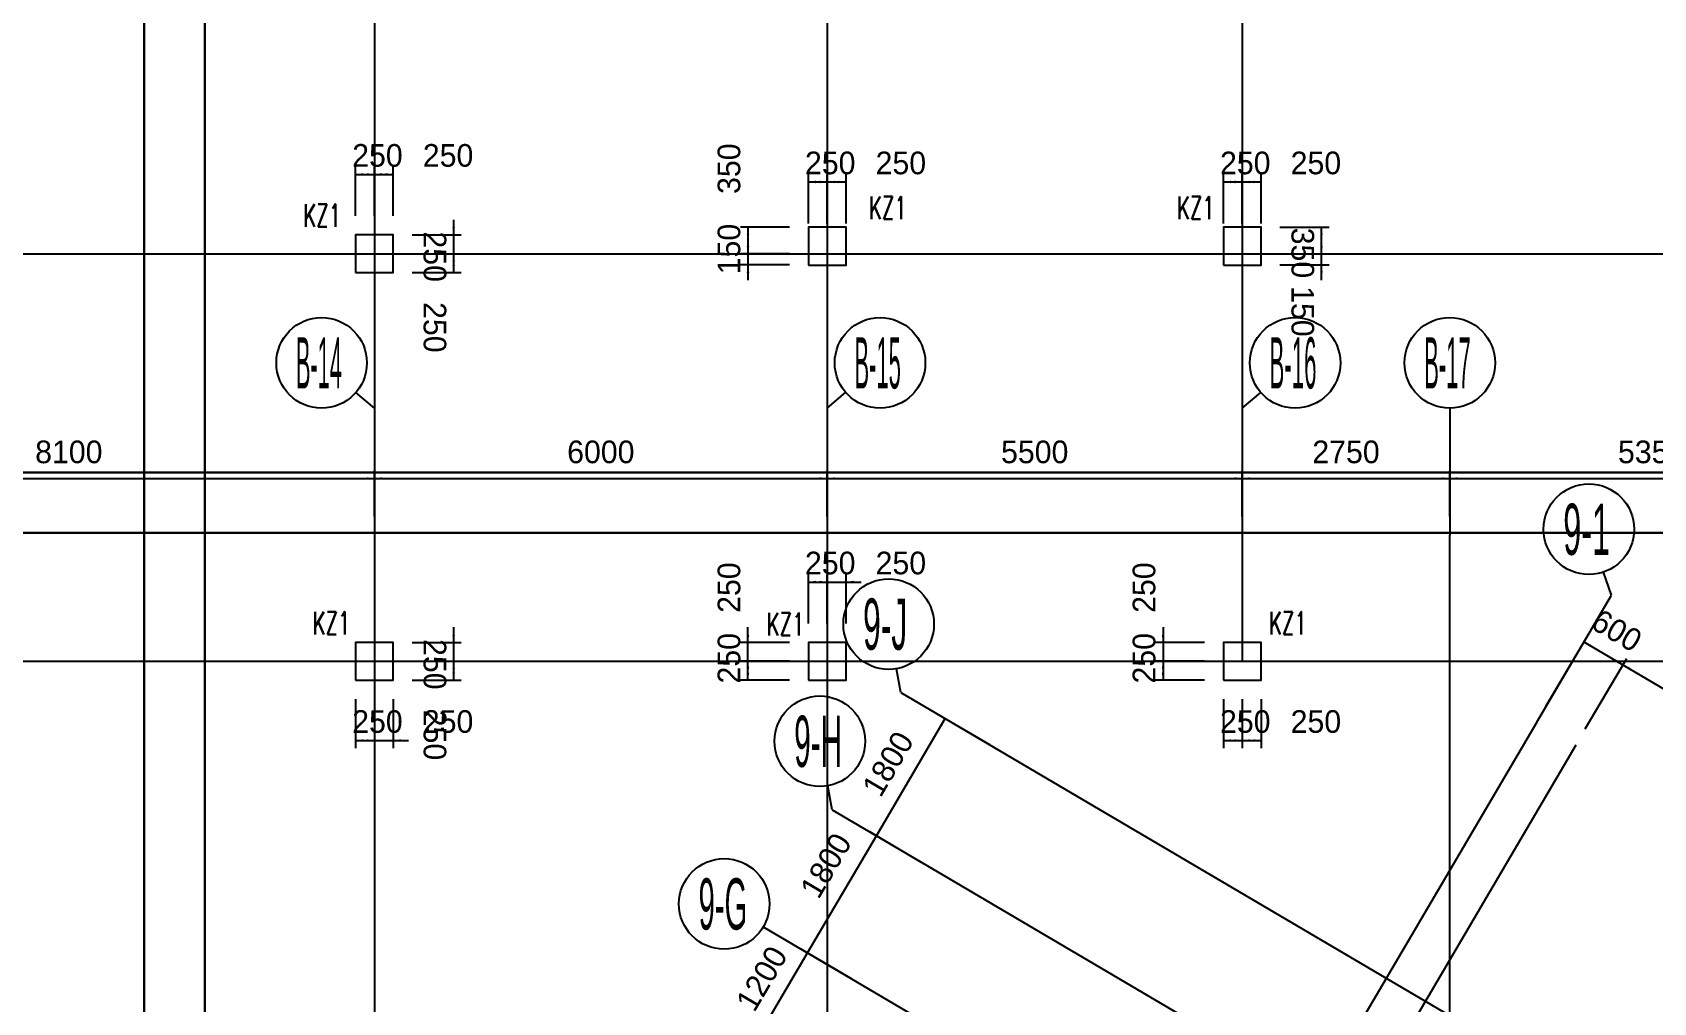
# Model space of a CAD drawing. Extents: x 19107 to 699106, y -67310 to 245688.
# Drawn here: x 574726 to 596209, y 140167 to 153019 of the extents above; entities that cross this region are included whole.
import ezdxf

# ---------------------------------------------------------------- set-up
doc = ezdxf.new("R2010")
doc.units = 0
doc.header["$LTSCALE"] = 100
doc.header["$MEASUREMENT"] = 0
for name, color, linetype in [('AXIS', 3, 'Continuous'), ('DIM', 3, 'Continuous'), ('DOTE', 253, 'Continuous'), ('h后浇带', 51, 'Continuous'), ('L-AXIS', 3, 'Continuous')]:
    doc.layers.add(name, color=color, linetype=linetype)
doc.layers.add('Select Column Frame Position', color=7, linetype='Continuous', lineweight=0)
doc.styles.get("Standard").update_dxf_attribs({"font": 'standard'})
doc.styles.add('汉字', font='汉字')
doc.dimstyles.get("Standard").update_dxf_attribs({"dimtxt": 300, "dimasz": 100, "dimexe": 100, "dimexo": 250, "dimgap": 100, "dimtad": 0, "dimtoh": 1, "dimdec": 0, "dimdsep": 46, "dimcen": 0.09, "dimclrt": 7, "dimadec": 0, "dimazin": 0, "dimtfac": 1, "dimtdec": 4, "dimtofl": 0, "dimtmove": 0, "dimatfit": 3, "dimfxl": 1, "dimtolj": 1, "dimtzin": 0, "dimarcsym": 0})

# ---------------------------------------------------------------- blocks, each defined once
blk = doc.blocks.new('*D2651')
at = {"layer": 'L-AXIS', "color": 0, "linetype": 'ByBlock', "lineweight": -2}
for p, q in [((584997, 140824), (585909, 142376)), ((586500, 142028), (585823, 142427)), ((585588, 140477), (584911, 140875))]:
    blk.add_line(p, q, dxfattribs=at)
for points in [[(585909, 142376), (585873, 142281), (585844, 142298)], [(584997, 140824), (585033, 140919), (585062, 140902)]]:
    blk.add_solid(points, dxfattribs=at)
at = {"layer": 'L-AXIS', "color": 7, "linetype": 'Continuous', "lineweight": -2, "insert": (585242, 141982), "char_height": 300, "width": 690, "attachment_point": 5, "rotation": 59.5454, "style": '汉字'}
blk.add_mtext('1800', dxfattribs=at)
blk = doc.blocks.new('*D4272')
at = {"layer": 'L-AXIS', "color": 0, "linetype": 'ByBlock', "lineweight": -2}
for p, q in [((584389, 139790), (584997, 140824)), ((585588, 140477), (584911, 140875)), ((584980, 139442), (584303, 139841))]:
    blk.add_line(p, q, dxfattribs=at)
for points in [[(584997, 140824), (584961, 140730), (584932, 140747)], [(584389, 139790), (584425, 139885), (584454, 139868)]]:
    blk.add_solid(points, dxfattribs=at)
at = {"layer": 'L-AXIS', "color": 7, "linetype": 'Continuous', "lineweight": -2, "insert": (584391, 140485), "char_height": 300, "width": 690, "attachment_point": 5, "rotation": 59.5454, "style": '汉字'}
blk.add_mtext('1200', dxfattribs=at)
blk = doc.blocks.new('_AXISO')
blk.add_circle((0, 0), 0.5)
blk = doc.blocks.new('*D1944')
at = {"layer": 'L-AXIS', "color": 0, "linetype": 'ByBlock', "lineweight": -2}
for p, q in [((585258, 146608), (585258, 147210)), ((590758, 146608), (590758, 147210)), ((585258, 147110), (590758, 147110))]:
    blk.add_line(p, q, dxfattribs=at)
for points in [[(585258, 147110), (585358, 147126), (585358, 147093)], [(590758, 147110), (590658, 147093), (590658, 147126)]]:
    blk.add_solid(points, dxfattribs=at)
at = {"layer": 'L-AXIS', "color": 7, "linetype": 'Continuous', "lineweight": -2, "insert": (588008, 147460), "char_height": 300, "width": 780, "attachment_point": 5, "style": '汉字'}
blk.add_mtext('5500', dxfattribs=at)
blk = doc.blocks.new('*D4846')
at = {"layer": 'L-AXIS', "color": 0, "linetype": 'ByBlock', "lineweight": -2}
for p, q in [((571158, 146608), (571158, 147210)), ((579258, 146608), (579258, 147210)), ((571158, 147110), (579258, 147110))]:
    blk.add_line(p, q, dxfattribs=at)
for points in [[(571158, 147110), (571258, 147126), (571258, 147093)], [(579258, 147110), (579158, 147093), (579158, 147126)]]:
    blk.add_solid(points, dxfattribs=at)
at = {"layer": 'L-AXIS', "color": 7, "linetype": 'Continuous', "lineweight": -2, "insert": (575208, 147460), "char_height": 300, "width": 775, "attachment_point": 5, "style": '汉字'}
blk.add_mtext('8100', dxfattribs=at)
blk = doc.blocks.new('*D5176')
at = {"layer": 'L-AXIS', "color": 0, "linetype": 'ByBlock', "lineweight": -2}
for p, q in [((579258, 146608), (579258, 147210)), ((585258, 146608), (585258, 147210)), ((579258, 147110), (585258, 147110))]:
    blk.add_line(p, q, dxfattribs=at)
for points in [[(579258, 147110), (579358, 147126), (579358, 147093)], [(585258, 147110), (585158, 147093), (585158, 147126)]]:
    blk.add_solid(points, dxfattribs=at)
at = {"layer": 'L-AXIS', "color": 7, "linetype": 'Continuous', "lineweight": -2, "insert": (582258, 147460), "char_height": 300, "width": 770, "attachment_point": 5, "style": '汉字'}
blk.add_mtext('6000', dxfattribs=at)
blk = doc.blocks.new('*D2902')
at = {"layer": 'L-AXIS', "color": 0, "linetype": 'ByBlock', "lineweight": -2}
for p, q in [((593508, 146608), (593508, 147210)), ((598858, 146608), (598858, 147210)), ((593508, 147110), (598858, 147110))]:
    blk.add_line(p, q, dxfattribs=at)
for points in [[(593508, 147110), (593608, 147126), (593608, 147093)], [(598858, 147110), (598758, 147093), (598758, 147126)]]:
    blk.add_solid(points, dxfattribs=at)
at = {"layer": 'L-AXIS', "color": 7, "linetype": 'Continuous', "lineweight": -2, "insert": (596183, 147460), "char_height": 300, "width": 780, "attachment_point": 5, "style": '汉字'}
blk.add_mtext('5350', dxfattribs=at)
blk = doc.blocks.new('*D606')
at = {"layer": 'L-AXIS', "color": 0, "linetype": 'ByBlock', "lineweight": -2}
for p, q in [((590758, 146608), (590758, 147210)), ((593508, 146608), (593508, 147210)), ((590758, 147110), (593508, 147110))]:
    blk.add_line(p, q, dxfattribs=at)
for points in [[(590758, 147110), (590858, 147126), (590858, 147093)], [(593508, 147110), (593408, 147093), (593408, 147126)]]:
    blk.add_solid(points, dxfattribs=at)
at = {"layer": 'L-AXIS', "color": 7, "linetype": 'Continuous', "lineweight": -2, "insert": (592133, 147460), "char_height": 300, "width": 780, "attachment_point": 5, "style": '汉字'}
blk.add_mtext('2750', dxfattribs=at)
blk = doc.blocks.new('*D940')
at = {"layer": 'L-AXIS', "color": 0, "linetype": 'ByBlock', "lineweight": -2}
for p, q in [((587413, 143580), (586735, 143978)), ((585909, 142376), (586822, 143928)), ((586500, 142028), (585823, 142427))]:
    blk.add_line(p, q, dxfattribs=at)
for points in [[(586822, 143928), (586785, 143833), (586757, 143850)], [(585909, 142376), (585946, 142471), (585974, 142454)]]:
    blk.add_solid(points, dxfattribs=at)
at = {"layer": 'L-AXIS', "color": 7, "linetype": 'Continuous', "lineweight": -2, "insert": (586064, 143329), "char_height": 300, "width": 690, "attachment_point": 5, "rotation": 59.5454, "style": '汉字'}
blk.add_mtext('1800', dxfattribs=at)
blk = doc.blocks.new('*D1601')
at = {"layer": 'L-AXIS', "color": 0, "linetype": 'ByBlock', "lineweight": -2}
for p, q in [((595304, 143792), (595853, 144726)), ((595803, 144640), (598389, 143119)), ((597890, 142271), (598439, 143206))]:
    blk.add_line(p, q, dxfattribs=at)
for points in [[(595803, 144640), (595897, 144604), (595880, 144575)], [(598389, 143119), (598294, 143156), (598311, 143184)]]:
    blk.add_solid(points, dxfattribs=at)
at = {"layer": 'L-AXIS', "color": 7, "linetype": 'Continuous', "lineweight": -2, "insert": (597273, 144181), "char_height": 300, "width": 780, "attachment_point": 5, "rotation": 329.5454, "style": '汉字'}
blk.add_mtext('3000', dxfattribs=at)
blk = doc.blocks.new('*D4587')
at = {"layer": 'L-AXIS', "color": 0, "linetype": 'ByBlock', "lineweight": -2}
for p, q in [((594787, 144096), (595336, 145030)), ((595285, 144944), (595803, 144640)), ((595304, 143792), (595853, 144726))]:
    blk.add_line(p, q, dxfattribs=at)
for points in [[(595285, 144944), (595380, 144908), (595363, 144879)], [(595803, 144640), (595708, 144676), (595725, 144705)]]:
    blk.add_solid(points, dxfattribs=at)
at = {"layer": 'L-AXIS', "color": 7, "linetype": 'Continuous', "lineweight": -2, "insert": (595721, 145094), "char_height": 300, "width": 556.67, "attachment_point": 5, "rotation": 329.5454, "style": '汉字'}
blk.add_mtext('600', dxfattribs=at)
blk = doc.blocks.new('*D3972')
at = {"layer": 'DIM', "color": 0, "linetype": 'ByBlock', "lineweight": -2}
for p, q in [((579008, 150588), (579008, 151238)), ((579008, 151138), (579258, 151138)), ((579258, 150588), (579258, 151238))]:
    blk.add_line(p, q, dxfattribs=at)
for points in [[(579008, 151138), (579108, 151155), (579108, 151121)], [(579258, 151138), (579158, 151121), (579158, 151155)]]:
    blk.add_solid(points, dxfattribs=at)
at = {"layer": 'DIM', "color": 7, "linetype": 'Continuous', "lineweight": -2, "insert": (579298, 151388), "char_height": 300, "width": 566.67, "attachment_point": 5, "style": '汉字'}
blk.add_mtext('250', dxfattribs=at)
blk = doc.blocks.new('*D4305')
at = {"layer": 'DIM', "color": 0, "linetype": 'ByBlock', "lineweight": -2}
for p, q in [((579258, 150588), (579258, 151238)), ((579258, 151138), (579508, 151138)), ((579508, 150588), (579508, 151238))]:
    blk.add_line(p, q, dxfattribs=at)
for points in [[(579258, 151138), (579358, 151155), (579358, 151121)], [(579508, 151138), (579408, 151121), (579408, 151155)]]:
    blk.add_solid(points, dxfattribs=at)
at = {"layer": 'DIM', "color": 7, "linetype": 'Continuous', "lineweight": -2, "insert": (580234, 151388), "char_height": 300, "width": 566.67, "attachment_point": 5, "style": '汉字'}
blk.add_mtext('250', dxfattribs=at)
blk = doc.blocks.new('*D2028')
at = {"layer": 'DIM', "color": 0, "linetype": 'ByBlock', "lineweight": -2}
for p, q in [((579758, 150088), (580408, 150088)), ((580308, 149838), (580308, 150088)), ((579758, 149838), (580408, 149838))]:
    blk.add_line(p, q, dxfattribs=at)
for points in [[(580308, 150088), (580325, 149988), (580291, 149988)], [(580308, 149838), (580291, 149938), (580325, 149938)]]:
    blk.add_solid(points, dxfattribs=at)
at = {"layer": 'DIM', "color": 7, "linetype": 'Continuous', "lineweight": -2, "insert": (580058, 149112), "char_height": 300, "width": 566.67, "attachment_point": 5, "rotation": 270, "style": '汉字'}
blk.add_mtext('250', dxfattribs=at)
blk = doc.blocks.new('*D2341')
at = {"layer": 'DIM', "color": 0, "linetype": 'ByBlock', "lineweight": -2}
for p, q in [((580308, 149888), (580308, 150538)), ((579758, 150338), (580408, 150338)), ((579758, 150088), (580408, 150088))]:
    blk.add_line(p, q, dxfattribs=at)
for points in [[(580308, 150338), (580291, 150438), (580325, 150438)], [(580308, 150088), (580325, 149988), (580291, 149988)]]:
    blk.add_solid(points, dxfattribs=at)
at = {"layer": 'DIM', "color": 7, "linetype": 'Continuous', "lineweight": -2, "insert": (580058, 150048), "char_height": 300, "width": 566.67, "attachment_point": 5, "rotation": 270, "style": '汉字'}
blk.add_mtext('250', dxfattribs=at)
blk = doc.blocks.new('*D936')
at = {"layer": 'DIM', "color": 0, "linetype": 'ByBlock', "lineweight": -2}
for p, q in [((579008, 144188), (579008, 143538)), ((579258, 144188), (579258, 143538)), ((579008, 143638), (579258, 143638))]:
    blk.add_line(p, q, dxfattribs=at)
for points in [[(579008, 143638), (579108, 143655), (579108, 143621)], [(579258, 143638), (579158, 143621), (579158, 143655)]]:
    blk.add_solid(points, dxfattribs=at)
at = {"layer": 'DIM', "color": 7, "linetype": 'Continuous', "lineweight": -2, "insert": (579298, 143888), "char_height": 300, "width": 566.67, "attachment_point": 5, "style": '汉字'}
blk.add_mtext('250', dxfattribs=at)
blk = doc.blocks.new('*D1258')
at = {"layer": 'DIM', "color": 0, "linetype": 'ByBlock', "lineweight": -2}
for p, q in [((579258, 144188), (579258, 143538)), ((579508, 144188), (579508, 143538)), ((579058, 143638), (579708, 143638))]:
    blk.add_line(p, q, dxfattribs=at)
for points in [[(579258, 143638), (579158, 143621), (579158, 143655)], [(579508, 143638), (579608, 143655), (579608, 143621)]]:
    blk.add_solid(points, dxfattribs=at)
at = {"layer": 'DIM', "color": 7, "linetype": 'Continuous', "lineweight": -2, "insert": (580234, 143888), "char_height": 300, "width": 566.67, "attachment_point": 5, "style": '汉字'}
blk.add_mtext('250', dxfattribs=at)
blk = doc.blocks.new('*D1621')
at = {"layer": 'DIM', "color": 0, "linetype": 'ByBlock', "lineweight": -2}
for p, q in [((579758, 144688), (580408, 144688)), ((580308, 144438), (580308, 144688)), ((579758, 144438), (580408, 144438))]:
    blk.add_line(p, q, dxfattribs=at)
for points in [[(580308, 144688), (580325, 144588), (580291, 144588)], [(580308, 144438), (580291, 144538), (580325, 144538)]]:
    blk.add_solid(points, dxfattribs=at)
at = {"layer": 'DIM', "color": 7, "linetype": 'Continuous', "lineweight": -2, "insert": (580058, 143712), "char_height": 300, "width": 566.67, "attachment_point": 5, "rotation": 270, "style": '汉字'}
blk.add_mtext('250', dxfattribs=at)
blk = doc.blocks.new('*D4596')
at = {"layer": 'DIM', "color": 0, "linetype": 'ByBlock', "lineweight": -2}
for p, q in [((580308, 144488), (580308, 145138)), ((579758, 144938), (580408, 144938)), ((579758, 144688), (580408, 144688))]:
    blk.add_line(p, q, dxfattribs=at)
for points in [[(580308, 144938), (580291, 145038), (580325, 145038)], [(580308, 144688), (580325, 144588), (580291, 144588)]]:
    blk.add_solid(points, dxfattribs=at)
at = {"layer": 'DIM', "color": 7, "linetype": 'Continuous', "lineweight": -2, "insert": (580058, 144648), "char_height": 300, "width": 566.67, "attachment_point": 5, "rotation": 270, "style": '汉字'}
blk.add_mtext('250', dxfattribs=at)
blk = doc.blocks.new('*D3146')
at = {"layer": 'DIM', "color": 0, "linetype": 'ByBlock', "lineweight": -2}
for p, q in [((590508, 150488), (590508, 151138)), ((590508, 151038), (590758, 151038)), ((590758, 150488), (590758, 151138))]:
    blk.add_line(p, q, dxfattribs=at)
for points in [[(590508, 151038), (590608, 151055), (590608, 151021)], [(590758, 151038), (590658, 151021), (590658, 151055)]]:
    blk.add_solid(points, dxfattribs=at)
at = {"layer": 'DIM', "color": 7, "linetype": 'Continuous', "lineweight": -2, "insert": (590798, 151288), "char_height": 300, "width": 566.67, "attachment_point": 5, "style": '汉字'}
blk.add_mtext('250', dxfattribs=at)
blk = doc.blocks.new('*D3516')
at = {"layer": 'DIM', "color": 0, "linetype": 'ByBlock', "lineweight": -2}
for p, q in [((590758, 150488), (590758, 151138)), ((590758, 151038), (591008, 151038)), ((591008, 150488), (591008, 151138))]:
    blk.add_line(p, q, dxfattribs=at)
for points in [[(590758, 151038), (590858, 151055), (590858, 151021)], [(591008, 151038), (590908, 151021), (590908, 151055)]]:
    blk.add_solid(points, dxfattribs=at)
at = {"layer": 'DIM', "color": 7, "linetype": 'Continuous', "lineweight": -2, "insert": (591734, 151288), "char_height": 300, "width": 566.67, "attachment_point": 5, "style": '汉字'}
blk.add_mtext('250', dxfattribs=at)
blk = doc.blocks.new('*D3846')
at = {"layer": 'DIM', "color": 0, "linetype": 'ByBlock', "lineweight": -2}
for p, q in [((591808, 149738), (591808, 150288)), ((591258, 150088), (591908, 150088)), ((591258, 149938), (591908, 149938))]:
    blk.add_line(p, q, dxfattribs=at)
for points in [[(591808, 150088), (591791, 150188), (591825, 150188)], [(591808, 149938), (591825, 149838), (591791, 149838)]]:
    blk.add_solid(points, dxfattribs=at)
at = {"layer": 'DIM', "color": 7, "linetype": 'Continuous', "lineweight": -2, "insert": (591558, 149323), "char_height": 300, "width": 476.67, "attachment_point": 5, "rotation": 270, "style": '汉字'}
blk.add_mtext('150', dxfattribs=at)
blk = doc.blocks.new('*D4209')
at = {"layer": 'DIM', "color": 0, "linetype": 'ByBlock', "lineweight": -2}
for p, q in [((591258, 150438), (591908, 150438)), ((591808, 150088), (591808, 150438)), ((591258, 150088), (591908, 150088))]:
    blk.add_line(p, q, dxfattribs=at)
for points in [[(591808, 150438), (591825, 150338), (591791, 150338)], [(591808, 150088), (591791, 150188), (591825, 150188)]]:
    blk.add_solid(points, dxfattribs=at)
at = {"layer": 'DIM', "color": 7, "linetype": 'Continuous', "lineweight": -2, "insert": (591558, 150098), "char_height": 300, "width": 566.67, "attachment_point": 5, "rotation": 270, "style": '汉字'}
blk.add_mtext('350', dxfattribs=at)
blk = doc.blocks.new('*D1895')
at = {"layer": 'DIM', "color": 0, "linetype": 'ByBlock', "lineweight": -2}
for p, q in [((589708, 145138), (589708, 144488)), ((590258, 144938), (589608, 144938)), ((590258, 144688), (589608, 144688))]:
    blk.add_line(p, q, dxfattribs=at)
for points in [[(589708, 144938), (589691, 145038), (589725, 145038)], [(589708, 144688), (589725, 144588), (589691, 144588)]]:
    blk.add_solid(points, dxfattribs=at)
at = {"layer": 'DIM', "color": 7, "linetype": 'Continuous', "lineweight": -2, "insert": (589458, 145664), "char_height": 300, "width": 566.67, "attachment_point": 5, "rotation": 90, "style": '汉字'}
blk.add_mtext('250', dxfattribs=at)
blk = doc.blocks.new('*D2254')
at = {"layer": 'DIM', "color": 0, "linetype": 'ByBlock', "lineweight": -2}
for p, q in [((590258, 144688), (589608, 144688)), ((589708, 144688), (589708, 144438)), ((590258, 144438), (589608, 144438))]:
    blk.add_line(p, q, dxfattribs=at)
for points in [[(589708, 144688), (589725, 144588), (589691, 144588)], [(589708, 144438), (589691, 144538), (589725, 144538)]]:
    blk.add_solid(points, dxfattribs=at)
at = {"layer": 'DIM', "color": 7, "linetype": 'Continuous', "lineweight": -2, "insert": (589458, 144728), "char_height": 300, "width": 566.67, "attachment_point": 5, "rotation": 90, "style": '汉字'}
blk.add_mtext('250', dxfattribs=at)
blk = doc.blocks.new('*D2564')
at = {"layer": 'DIM', "color": 0, "linetype": 'ByBlock', "lineweight": -2}
for p, q in [((590508, 144188), (590508, 143538)), ((590758, 144188), (590758, 143538)), ((590508, 143638), (590758, 143638))]:
    blk.add_line(p, q, dxfattribs=at)
for points in [[(590508, 143638), (590608, 143655), (590608, 143621)], [(590758, 143638), (590658, 143621), (590658, 143655)]]:
    blk.add_solid(points, dxfattribs=at)
at = {"layer": 'DIM', "color": 7, "linetype": 'Continuous', "lineweight": -2, "insert": (590798, 143888), "char_height": 300, "width": 566.67, "attachment_point": 5, "style": '汉字'}
blk.add_mtext('250', dxfattribs=at)
blk = doc.blocks.new('*D2915')
at = {"layer": 'DIM', "color": 0, "linetype": 'ByBlock', "lineweight": -2}
for p, q in [((590758, 144188), (590758, 143538)), ((591008, 144188), (591008, 143538)), ((590758, 143638), (591008, 143638))]:
    blk.add_line(p, q, dxfattribs=at)
for points in [[(590758, 143638), (590858, 143655), (590858, 143621)], [(591008, 143638), (590908, 143621), (590908, 143655)]]:
    blk.add_solid(points, dxfattribs=at)
at = {"layer": 'DIM', "color": 7, "linetype": 'Continuous', "lineweight": -2, "insert": (591734, 143888), "char_height": 300, "width": 566.67, "attachment_point": 5, "style": '汉字'}
blk.add_mtext('250', dxfattribs=at)
blk = doc.blocks.new('*D372')
at = {"layer": 'DIM', "color": 0, "linetype": 'ByBlock', "lineweight": -2}
for p, q in [((584758, 150438), (584108, 150438)), ((584208, 150438), (584208, 150088)), ((584758, 150088), (584108, 150088))]:
    blk.add_line(p, q, dxfattribs=at)
for points in [[(584208, 150438), (584225, 150338), (584191, 150338)], [(584208, 150088), (584191, 150188), (584225, 150188)]]:
    blk.add_solid(points, dxfattribs=at)
at = {"layer": 'DIM', "color": 7, "linetype": 'Continuous', "lineweight": -2, "insert": (583958, 151214), "char_height": 300, "width": 566.67, "attachment_point": 5, "rotation": 90, "style": '汉字'}
blk.add_mtext('350', dxfattribs=at)
blk = doc.blocks.new('*D3363')
at = {"layer": 'DIM', "color": 0, "linetype": 'ByBlock', "lineweight": -2}
for p, q in [((584208, 150288), (584208, 149738)), ((584758, 150088), (584108, 150088)), ((584758, 149938), (584108, 149938))]:
    blk.add_line(p, q, dxfattribs=at)
for points in [[(584208, 150088), (584191, 150188), (584225, 150188)], [(584208, 149938), (584225, 149838), (584191, 149838)]]:
    blk.add_solid(points, dxfattribs=at)
at = {"layer": 'DIM', "color": 7, "linetype": 'Continuous', "lineweight": -2, "insert": (583958, 150149), "char_height": 300, "width": 476.67, "attachment_point": 5, "rotation": 90, "style": '汉字'}
blk.add_mtext('150', dxfattribs=at)
blk = doc.blocks.new('*D3690')
at = {"layer": 'DIM', "color": 0, "linetype": 'ByBlock', "lineweight": -2}
for p, q in [((585008, 150488), (585008, 151138)), ((585008, 151038), (585258, 151038)), ((585258, 150488), (585258, 151138))]:
    blk.add_line(p, q, dxfattribs=at)
for points in [[(585008, 151038), (585108, 151055), (585108, 151021)], [(585258, 151038), (585158, 151021), (585158, 151055)]]:
    blk.add_solid(points, dxfattribs=at)
at = {"layer": 'DIM', "color": 7, "linetype": 'Continuous', "lineweight": -2, "insert": (585298, 151288), "char_height": 300, "width": 566.67, "attachment_point": 5, "style": '汉字'}
blk.add_mtext('250', dxfattribs=at)
blk = doc.blocks.new('*D4057')
at = {"layer": 'DIM', "color": 0, "linetype": 'ByBlock', "lineweight": -2}
for p, q in [((585258, 150488), (585258, 151138)), ((585258, 151038), (585508, 151038)), ((585508, 150488), (585508, 151138))]:
    blk.add_line(p, q, dxfattribs=at)
for points in [[(585258, 151038), (585358, 151055), (585358, 151021)], [(585508, 151038), (585408, 151021), (585408, 151055)]]:
    blk.add_solid(points, dxfattribs=at)
at = {"layer": 'DIM', "color": 7, "linetype": 'Continuous', "lineweight": -2, "insert": (586234, 151288), "char_height": 300, "width": 566.67, "attachment_point": 5, "style": '汉字'}
blk.add_mtext('250', dxfattribs=at)
blk = doc.blocks.new('*D4386')
at = {"layer": 'DIM', "color": 0, "linetype": 'ByBlock', "lineweight": -2}
for p, q in [((585008, 145188), (585008, 145838)), ((585008, 145738), (585258, 145738)), ((585258, 145188), (585258, 145838))]:
    blk.add_line(p, q, dxfattribs=at)
for points in [[(585008, 145738), (585108, 145755), (585108, 145721)], [(585258, 145738), (585158, 145721), (585158, 145755)]]:
    blk.add_solid(points, dxfattribs=at)
at = {"layer": 'DIM', "color": 7, "linetype": 'Continuous', "lineweight": -2, "insert": (585298, 145988), "char_height": 300, "width": 566.67, "attachment_point": 5, "style": '汉字'}
blk.add_mtext('250', dxfattribs=at)
blk = doc.blocks.new('*D2105')
at = {"layer": 'DIM', "color": 0, "linetype": 'ByBlock', "lineweight": -2}
for p, q in [((585058, 145738), (585708, 145738)), ((585258, 145188), (585258, 145838)), ((585508, 145188), (585508, 145838))]:
    blk.add_line(p, q, dxfattribs=at)
for points in [[(585258, 145738), (585158, 145721), (585158, 145755)], [(585508, 145738), (585608, 145755), (585608, 145721)]]:
    blk.add_solid(points, dxfattribs=at)
at = {"layer": 'DIM', "color": 7, "linetype": 'Continuous', "lineweight": -2, "insert": (586234, 145988), "char_height": 300, "width": 566.67, "attachment_point": 5, "style": '汉字'}
blk.add_mtext('250', dxfattribs=at)
blk = doc.blocks.new('*D2423')
at = {"layer": 'DIM', "color": 0, "linetype": 'ByBlock', "lineweight": -2}
for p, q in [((584758, 144688), (584108, 144688)), ((584208, 144438), (584208, 144688)), ((584758, 144438), (584108, 144438))]:
    blk.add_line(p, q, dxfattribs=at)
for points in [[(584208, 144688), (584225, 144588), (584191, 144588)], [(584208, 144438), (584191, 144538), (584225, 144538)]]:
    blk.add_solid(points, dxfattribs=at)
at = {"layer": 'DIM', "color": 7, "linetype": 'Continuous', "lineweight": -2, "insert": (583958, 144728), "char_height": 300, "width": 566.67, "attachment_point": 5, "rotation": 90, "style": '汉字'}
blk.add_mtext('250', dxfattribs=at)
blk = doc.blocks.new('*D2774')
at = {"layer": 'DIM', "color": 0, "linetype": 'ByBlock', "lineweight": -2}
for p, q in [((584208, 144488), (584208, 145138)), ((584758, 144938), (584108, 144938)), ((584758, 144688), (584108, 144688))]:
    blk.add_line(p, q, dxfattribs=at)
for points in [[(584208, 144938), (584191, 145038), (584225, 145038)], [(584208, 144688), (584225, 144588), (584191, 144588)]]:
    blk.add_solid(points, dxfattribs=at)
at = {"layer": 'DIM', "color": 7, "linetype": 'Continuous', "lineweight": -2, "insert": (583958, 145664), "char_height": 300, "width": 566.67, "attachment_point": 5, "rotation": 90, "style": '汉字'}
blk.add_mtext('250', dxfattribs=at)
blk = doc.blocks.new('后浇带现场')
at = {"color": 6, "lineweight": 30}
for points in [[(760007, 730049), (760007, 673430), (717757, 673430), (717757, 730049)], [(759207, 730049), (759207, 674230), (718557, 674230), (718557, 730049)], [(806265, 663346), (787754, 674230), (759207, 674230), (759207, 625070)], [(805860, 662656), (787536, 673430), (760007, 673430), (760007, 625070)]]:
    blk.add_lwpolyline(points, dxfattribs=at)
at = {"layer": 'h后浇带', "color": 1}
for p, q in [((759207, 651530), (759207, 730049)), ((760007, 730049), (760007, 651530)), ((662168, 674230), (787754, 674230)), ((662200, 673430), (787536, 673430))]:
    blk.add_line(p, q, dxfattribs=at)

msp = doc.modelspace()

# ---------------------------------------------------------------- linework, layer by layer
at = {"layer": 'DOTE'}
for p, q in [((579258.1, 213087.9), (579258.1, 100087.9)), ((585258.1, 173087.9), (585258.1, 133287.9)), ((590758.1, 173087.9), (590758.1, 144687.9)), ((491246.2, 150087.9), (605563.5, 150087.9)), ((593508.1, 138687.9), (593508.1, 146357.9)), ((491462.9, 144687.9), (604647.2, 144687.9)), ((594660, 143880.5), (583042.3, 124121.8)), ((595177.3, 143576.4), (589686.9, 134238.7)), ((587628.3, 143453.4), (636841.8, 114516.9)), ((586716, 141901.7), (605891.9, 130626.7)), ((585803.6, 140350.1), (639805.6, 108598))]:
    msp.add_line(p, q, dxfattribs=at)
at = {"layer": 'L-AXIS'}
for p, q in [((579258.1, 148041.3), (579013.6, 148250.8)), ((585258.1, 148041.3), (585502.5, 148250.8)), ((590758.1, 148041.3), (591002.5, 148250.8)), ((579258.1, 148041.3), (579258.1, 146357.9)), ((585258.1, 148041.3), (585258.1, 146357.9)), ((590758.1, 148041.3), (590758.1, 146357.9)), ((593508.1, 148041.3), (593508.1, 146357.9)), ((593508.1, 148041.3), (593508.1, 146357.9)), ((595650.7, 145565.3), (595546.2, 145869.8)), ((594660, 143880.5), (595650.7, 145565.3)), ((586235.1, 144272.6), (586178.4, 144589.5)), ((586235.1, 144272.6), (587628.3, 143453.4)), ((585322.8, 142720.9), (585266.1, 143037.8)), ((585322.8, 142720.9), (586716, 141901.7)), ((584410.4, 141169.2), (585803.6, 140350.1))]:
    msp.add_line(p, q, dxfattribs=at)
at = {"layer": 'Select Column Frame Position', "color": 7, "linetype": 'Continuous', "lineweight": -3}
for points in [[(585008.1, 149937.9), (585508.1, 149937.9), (585508.1, 150437.9), (585008.1, 150437.9), (585008.1, 149937.9)], [(590508.1, 149937.9), (591008.1, 149937.9), (591008.1, 150437.9), (590508.1, 150437.9), (590508.1, 149937.9)], [(579008.1, 149837.9), (579508.1, 149837.9), (579508.1, 150337.9), (579008.1, 150337.9), (579008.1, 149837.9)], [(579008.1, 144437.9), (579508.1, 144437.9), (579508.1, 144937.9), (579008.1, 144937.9), (579008.1, 144437.9)], [(585008.1, 144437.9), (585508.1, 144437.9), (585508.1, 144937.9), (585008.1, 144937.9), (585008.1, 144437.9)], [(590508.1, 144437.9), (591008.1, 144437.9), (591008.1, 144937.9), (590508.1, 144937.9), (590508.1, 144437.9)]]:
    msp.add_lwpolyline(points, dxfattribs=at)

# ---------------------------------------------------------------- block references
at = {"color": 3, "lineweight": 30}
msp.add_blockref('后浇带现场', (-182998.7, -527042.1), dxfattribs=at)
at = {"layer": 'AXIS'}
ref = msp.add_blockref('_AXISO', (595351.4, 146437.3), dxfattribs=dict(at, xscale=1199.999999999997, yscale=1200, rotation=359.999645787379))
ref.add_attrib('A', '9-1', (595011.9, 146097.9), dxfattribs={"height": 678.82, "style": '汉字', "width": 0.472727})
ref = msp.add_blockref('_AXISO', (586072.7, 145180.1), dxfattribs=dict(at, xscale=1199.999999999997, yscale=1200, rotation=359.999645787379))
ref.add_attrib('A', '9-J', (585733.3, 144840.7), dxfattribs={"height": 678.82, "style": '汉字', "width": 0.464286})
ref = msp.add_blockref('_AXISO', (585160.4, 143628.4), dxfattribs=dict(at, xscale=1199.999999999997, yscale=1200, rotation=359.999645787379))
ref.add_attrib('A', '9-H', (584820.9, 143289), dxfattribs={"height": 678.82, "style": '汉字', "width": 0.433333})
ref = msp.add_blockref('_AXISO', (583893.2, 141473.4), dxfattribs=dict(at, xscale=1199.999999999997, yscale=1200, rotation=359.999645787379))
ref.add_attrib('A', '9-G', (583553.8, 141133.9), dxfattribs={"height": 678.82, "style": '汉字', "width": 0.42623})
at = {"layer": 'L-AXIS'}
ref = msp.add_blockref('_AXISO', (578558.1, 148641.3), dxfattribs=dict(at, xscale=1199.999999999997, yscale=1200, rotation=359.9996457873818))
ref.add_attrib('A', 'B-14', (578218.7, 148301.9), dxfattribs={"height": 678.82, "style": '汉字', "width": 0.317073})
ref = msp.add_blockref('_AXISO', (585958.1, 148641.3), dxfattribs=dict(at, xscale=1199.999999999997, yscale=1200, rotation=359.9996457873818))
ref.add_attrib('A', 'B-15', (585618.7, 148301.9), dxfattribs={"height": 678.82, "style": '汉字', "width": 0.320988})
ref = msp.add_blockref('_AXISO', (591458.1, 148641.3), dxfattribs=dict(at, xscale=1199.999999999997, yscale=1200, rotation=359.9996457873818))
ref.add_attrib('A', 'B-16', (591118.7, 148301.9), dxfattribs={"height": 678.82, "style": '汉字', "width": 0.325})
ref = msp.add_blockref('_AXISO', (593508.1, 148641.3), dxfattribs=dict(at, xscale=1199.999999999997, yscale=1200, rotation=359.9996457873818))
ref.add_attrib('A', 'B-17', (593168.7, 148301.9), dxfattribs={"height": 678.82, "style": '汉字', "width": 0.320988})

# ---------------------------------------------------------------- texts
at = {"color": 200, "linetype": 'Continuous', "lineweight": -3, "width": 0.7}
for p in [(585811.3, 150544), (589892.1, 150544), (578315.3, 150444), (578438.1, 145044), (584456, 145028.8), (591114.1, 145044)]:
    msp.add_text('KZ1', height=300, dxfattribs=at).set_placement(p)

# ---------------------------------------------------------------- dimensions: what is measured, and where the dimension line sits
at = {"layer": 'DIM', "color": 200}
for p1, p2, distance, picture, middle in [((579008.1, 150337.9), (579258.1, 150337.9), 800, '*D3972', (578790, 151387.9)), ((579258.1, 150337.9), (579508.1, 150337.9), 800, '*D4305', (579726.1, 151387.9)), ((585008.1, 150437.9), (585008.1, 150087.9), -800, '*D372', (583958.1, 150656)), ((585008.1, 150237.9), (585258.1, 150237.9), 800, '*D3690', (584790, 151287.9)), ((585258.1, 150237.9), (585508.1, 150237.9), 800, '*D4057', (585726.1, 151287.9)), ((590508.1, 150237.9), (590758.1, 150237.9), 800, '*D3146', (590290, 151287.9)), ((590758.1, 150237.9), (591008.1, 150237.9), 800, '*D3516', (591226.1, 151287.9)), ((591008.1, 150087.9), (591008.1, 150437.9), -800, '*D4209', (591558.1, 150656)), ((579508.1, 150087.9), (579508.1, 150337.9), -800, '*D2341', (580058.1, 150556)), ((585008.1, 150087.9), (585008.1, 149937.9), -800, '*D3363', (583958.1, 149736)), ((591008.1, 149937.9), (591008.1, 150087.9), -800, '*D3846', (591558.1, 149736)), ((579508.1, 149837.9), (579508.1, 150087.9), -800, '*D2028', (580058.1, 149619.9)), ((585008.1, 144937.9), (585258.1, 144937.9), 800, '*D4386', (584790, 145987.9)), ((585258.1, 144937.9), (585508.1, 144937.9), 800, '*D2105', (585726.1, 145987.9)), ((585008.1, 144687.9), (585008.1, 144937.9), 800, '*D2774', (583958.1, 145156)), ((590508.1, 144937.9), (590508.1, 144687.9), -800, '*D1895', (589458.1, 145156)), ((579508.1, 144687.9), (579508.1, 144937.9), -800, '*D4596', (580058.1, 145156)), ((585008.1, 144437.9), (585008.1, 144687.9), 800, '*D2423', (583958.1, 144219.9)), ((590508.1, 144687.9), (590508.1, 144437.9), -800, '*D2254', (589458.1, 144219.9)), ((579508.1, 144437.9), (579508.1, 144687.9), -800, '*D1621', (580058.1, 144219.9)), ((579008.1, 144437.9), (579258.1, 144437.9), -800, '*D936', (578790, 143887.9)), ((579258.1, 144437.9), (579508.1, 144437.9), -800, '*D1258', (579726.1, 143887.9)), ((590508.1, 144437.9), (590758.1, 144437.9), -800, '*D2564', (590290, 143887.9)), ((590758.1, 144437.9), (591008.1, 144437.9), -800, '*D2915', (591226.1, 143887.9))]:
    dim = msp.add_aligned_dim(p1=p1, p2=p2, distance=distance, dimstyle='Standard', dxfattribs=at)
    dim.commit()
    dim.dimension.update_dxf_attribs({"geometry": picture, "text_midpoint": middle})
at = {"layer": 'L-AXIS'}
for base, p1, p2, picture, middle in [((579258.1, 147109.6), (571158.1, 146357.9), (579258.1, 146357.9), '*D4846', (575208.1, 147459.6)), ((585258.1, 147109.6), (579258.1, 146357.9), (585258.1, 146357.9), '*D5176', (582258.1, 147459.6)), ((590758.1, 147109.6), (585258.1, 146357.9), (590758.1, 146357.9), '*D1944', (588008.1, 147459.6)), ((593508.1, 147109.6), (590758.1, 146357.9), (593508.1, 146357.9), '*D606', (592133.1, 147459.6)), ((598858.1, 147109.6), (593508.1, 146357.9), (598858.1, 146357.9), '*D2902', (596183.1, 147459.6))]:
    dim = msp.add_linear_dim(base=base, p1=p1, p2=p2, dimstyle='Standard', dxfattribs=at)
    dim.commit()
    dim.dimension.update_dxf_attribs({"geometry": picture, "text_midpoint": middle})
for base, p1, p2, angle, picture, middle in [((595802.6, 144639.9), (594660, 143880.5), (595177.3, 143576.4), 329.54537, '*D4587', (595721.4, 145093.7)), ((598388.7, 143119.4), (595177.3, 143576.4), (597763.4, 142055.8), 329.54537, '*D1601', (597273.1, 144181.3)), ((586821.7, 143927.7), (586716, 141901.7), (587628.3, 143453.4), 59.54537, '*D940', (586063.8, 143329.2)), ((585909.4, 142376), (585803.6, 140350.1), (586716, 141901.7), 59.54537, '*D2651', (585241.6, 141982.3)), ((584997, 140824.3), (585195.4, 139315.6), (585803.6, 140350.1), 59.54537, '*D4272', (584391.2, 140484.5))]:
    dim = msp.add_linear_dim(base=base, p1=p1, p2=p2, angle=angle, dimstyle='Standard', dxfattribs=at)
    dim.commit()
    dim.dimension.update_dxf_attribs({"geometry": picture, "text_midpoint": middle})

doc.saveas('drawing.dxf')
